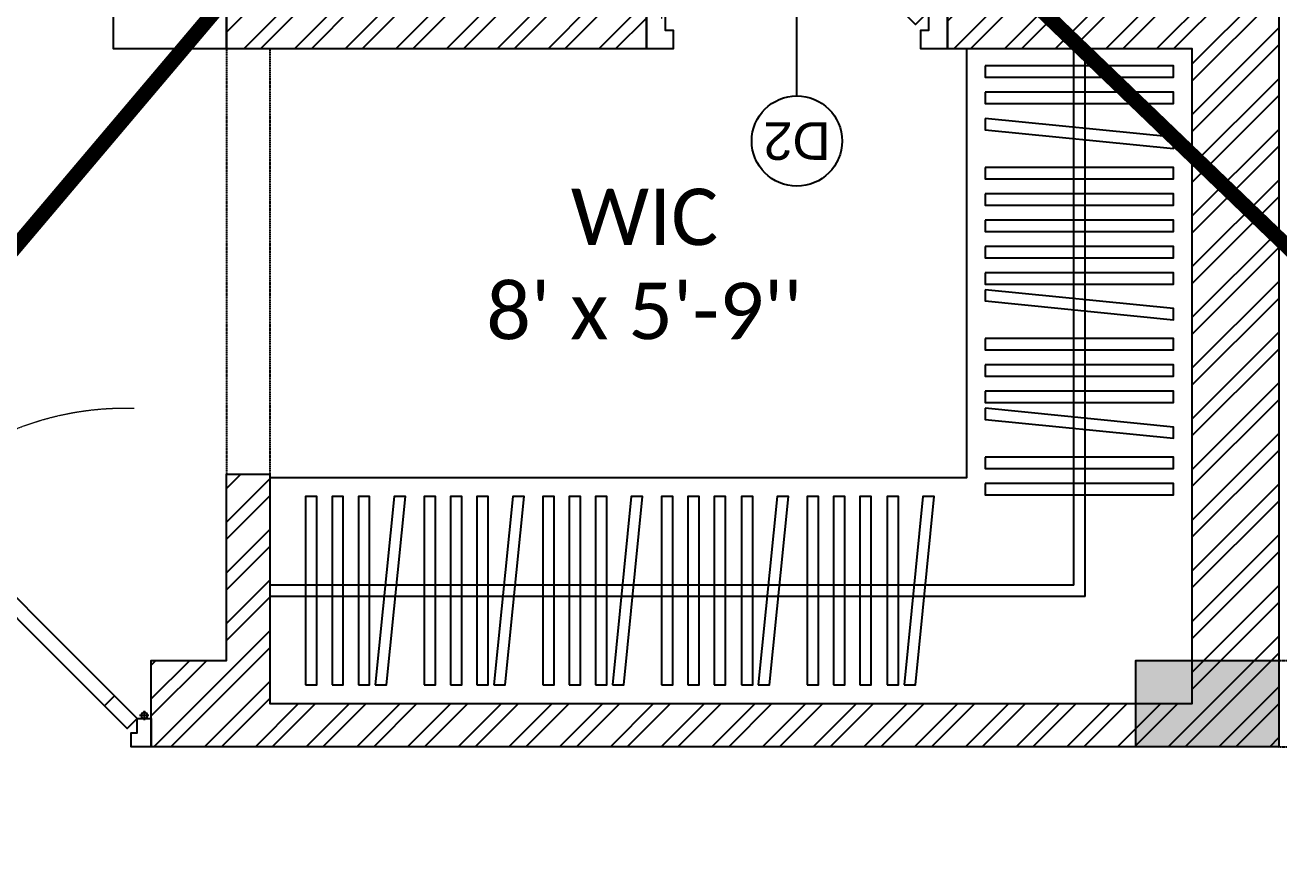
# Model space of a CAD drawing. Header units: millimetres. Extents: x -176651 to 424033, y -469666 to 486614.
# Drawn here: x 163173 to 166503, y 61644 to 63868 of the extents above; entities that cross this region are included whole.
import ezdxf
from ezdxf.enums import TextEntityAlignment as Align

# ---------------------------------------------------------------- set-up
doc = ezdxf.new("R2010")
doc.units = ezdxf.units.MM
doc.linetypes.add('1625_East Villa$0$DASHED', pattern=[0.75, 0.5, -0.25])
doc.linetypes.add('1625E_Roof Plan$0$DASHED', pattern=[0.75, 0.5, -0.25])
for name, color, linetype in [('1625_East Villa$0$ad-Door', 8, 'Continuous'), ('1625_East Villa$0$ad-Furniture', 8, 'Continuous'), ('1625_East Villa$0$ad-Text main', 8, 'Continuous'), ('1625_East Villa$0$ad-Text Main_Door&window Label', 8, 'Continuous'), ('1625_East Villa$0$ad-Wall', 8, 'Continuous'), ('1625_East Villa$0$ad-Wall hatch', 8, 'Continuous'), ('1625E_Columns$0$ad-Column', 8, 'Continuous'), ('1625E_Columns$0$ad-Column Hatch', 8, 'Continuous'), ('1625E_Roof Plan$0$ad-Primary Roof', 8, 'Continuous'), ('1625E_Roof Plan$0$ad-Secondary Roof', 8, 'Continuous')]:
    doc.layers.add(name, color=color, linetype=linetype)
doc.styles.add('1625_East Villa$0$New Text Style', font='arial.ttf', dxfattribs={"height": 100})
doc.styles.add('1625_East Villa$0$Standard', font='calibril.ttf')

# ---------------------------------------------------------------- blocks, each defined once
blk = doc.blocks.new('1625_East Villa$0$zw$2978')
at = {"layer": '1625_East Villa$0$ad-Furniture'}
for p, q in [((-315, 315), (-315, 1740)), ((-285, 285), (-285, 1740)), ((-315, 315), (-2450, 315)), ((-285, 285), (-2450, 285))]:
    blk.add_line(p, q, dxfattribs=at)
for points in [[(0, 1740), (-600, 1740), (-600, 600), (-2450, 600), (-2450, 0), (0, 0)], [(-550, 1695), (-550, 1665), (-50, 1665), (-50, 1695)], [(-550, 1625), (-550, 1595), (-50, 1595), (-50, 1625)], [(-550, 1555), (-550, 1525), (-50, 1475), (-50, 1505)], [(-550, 1425), (-550, 1395), (-50, 1395), (-50, 1425)], [(-550, 1355), (-550, 1325), (-50, 1325), (-50, 1355)], [(-550, 1285), (-550, 1255), (-50, 1255), (-50, 1285)], [(-550, 1215), (-550, 1185), (-50, 1185), (-50, 1215)], [(-550, 1145), (-550, 1115), (-50, 1115), (-50, 1145)], [(-550, 1100), (-550, 1070), (-50, 1020), (-50, 1050)], [(-550, 970), (-550, 940), (-50, 940), (-50, 970)], [(-550, 900), (-550, 870), (-50, 870), (-50, 900)], [(-550, 830), (-550, 800), (-50, 800), (-50, 830)], [(-550, 785), (-550, 755), (-50, 705), (-50, 735)], [(-550, 655), (-550, 625), (-50, 625), (-50, 655)], [(-550, 585), (-550, 555), (-50, 555), (-50, 585)], [(-2355, 50), (-2325, 50), (-2325, 550), (-2355, 550)], [(-2285, 50), (-2255, 50), (-2255, 550), (-2285, 550)], [(-2215, 50), (-2185, 50), (-2185, 550), (-2215, 550)], [(-2170, 50), (-2140, 50), (-2090, 550), (-2120, 550)], [(-2040, 50), (-2010, 50), (-2010, 550), (-2040, 550)], [(-1970, 50), (-1940, 50), (-1940, 550), (-1970, 550)], [(-1900, 50), (-1870, 50), (-1870, 550), (-1900, 550)], [(-1855, 50), (-1825, 50), (-1775, 550), (-1805, 550)], [(-1725, 50), (-1695, 50), (-1695, 550), (-1725, 550)], [(-1655, 50), (-1625, 50), (-1625, 550), (-1655, 550)], [(-1585, 50), (-1555, 50), (-1555, 550), (-1585, 550)], [(-1540, 50), (-1510, 50), (-1460, 550), (-1490, 550)], [(-1410, 50), (-1380, 50), (-1380, 550), (-1410, 550)], [(-1340, 50), (-1310, 50), (-1310, 550), (-1340, 550)], [(-1270, 50), (-1240, 50), (-1240, 550), (-1270, 550)], [(-1197.7, 50), (-1167.7, 50), (-1167.7, 550), (-1197.7, 550)], [(-1152.7, 50), (-1122.7, 50), (-1072.7, 550), (-1102.7, 550)], [(-1022.7, 50), (-992.7, 50), (-992.7, 550), (-1022.7, 550)], [(-952.7, 50), (-922.7, 50), (-922.7, 550), (-952.7, 550)], [(-882.7, 50), (-852.7, 50), (-852.7, 550), (-882.7, 550)], [(-810.5, 50), (-780.5, 50), (-780.5, 550), (-810.5, 550)], [(-765.5, 50), (-735.5, 50), (-685.5, 550), (-715.5, 550)]]:
    blk.add_lwpolyline(points, close=True, dxfattribs=at)
blk = doc.blocks.new('1625_East Villa$0$A$Cc8134665')
at = {"layer": '1625_East Villa$0$ad-Furniture', "ltscale": 0.125}
for p, q in [((0, -999.5), (0, 1000.5)), ((50, 650.5), (50, -649.5)), ((100, 650.5), (50, 650.5)), ((100, 650.5), (100, -649.5)), ((50, 515.6), (0, 382)), ((0, 382), (0, -382)), ((50, -515.6), (0, -382)), ((100, -649.5), (50, -649.5))]:
    blk.add_line(p, q, dxfattribs=at)
blk.add_lwpolyline([(0, 1000.5), (300, 1000.5), (300, -999.5), (0, -999.5)], dxfattribs=at)
blk = doc.blocks.new('1625_East Villa$0$zw$D46D')
at = {"layer": '1625_East Villa$0$ad-Furniture', "linetype": '1625_East Villa$0$DASHED'}
for points in [[(4445, 10500), (4445, 9370)], [(4560, 10500), (4560, 9370)], [(7240, 8875), (11890, 8875)], [(7240, 8645), (11890, 8645)]]:
    blk.add_lwpolyline(points, dxfattribs=at)
at = {"layer": '1625_East Villa$0$ad-Furniture', "rotation": 180}
blk.add_blockref('1625_East Villa$0$A$Cc8134665', (4445, 11500.5), dxfattribs=at)
at = {"layer": '1625_East Villa$0$ad-Furniture'}
blk.add_blockref('1625_East Villa$0$zw$2978', (7010, 8760), dxfattribs=at)
blk = doc.blocks.new('1625_East Villa$0$zw$3849')
at = {"layer": '1625_East Villa$0$ad-Text main', "insert": (5555, 9927.5), "char_height": 150, "width": 1016.652, "attachment_point": 5, "style": '1625_East Villa$0$Standard', "bg_fill": 2}
blk.add_mtext("WIC \\P8' x 5'-9''", dxfattribs=at)
blk = doc.blocks.new('*U173')
for p, q in [((25, -127.8), (25, -94.4)), ((8.3, -111.1), (41.7, -111.1)), ((528.5, -478), (513.6, -492.9)), ((463.3, -543.1), (478.2, -528.2))]:
    blk.add_line(p, q)
for points in [[(50, -100), (0, -100), (0, 0), (71.4, 0), (71.4, -35.7), (71.4, -50), (50, -50)], [(750, -100), (750, -50), (728.6, -50), (728.6, -35.7), (728.6, 0), (800, 0), (800, -100)], [(50, -100), (130.8, -180.8), (166.2, -145.5), (85.4, -64.6)], [(130.8, -180.8), (464.2, -514.2), (499.5, -478.8), (166.2, -145.5)], [(545, -595), (464.2, -514.2), (499.5, -478.8), (580.3, -559.6)]]:
    blk.add_lwpolyline(points, close=True)
for points in [[(525.4, -504.7), (552.8, -477.2), (490, -414.3), (482.2, -422.2), (539.2, -490.8)], [(490, -540), (462.5, -567.5), (399.7, -504.7), (407.6, -496.8), (476.2, -553.8)]]:
    blk.add_lwpolyline(points)
blk.add_circle((25, -111.1), 11.1)
at = {"color": 8, "linetype": '1625_East Villa$0$DASHED', "lineweight": 0}
blk.add_arc((62.1, -102.1), 698.3, 268.1881, 1.8119, dxfattribs=at)
at = {"layer": '1625_East Villa$0$ad-Text Main_Door&window Label'}
blk.add_line((400, 125), (400, -230), dxfattribs=at)
blk.add_circle((400.3, 245), 120, dxfattribs=at)
at = {"layer": '1625_East Villa$0$ad-Text Main_Door&window Label', "style": '1625_East Villa$0$New Text Style'}
blk.add_attdef('D1', text='', height=100, dxfattribs=at).set_placement((400.3, 245), align=Align.MIDDLE_CENTER)
blk = doc.blocks.new('*U169')
for p, q in [((-8.3, -111.1), (-41.7, -111.1)), ((-25, -127.8), (-25, -94.4)), ((-811.3, -760.8), (-796.4, -775.7)), ((-746.2, -826), (-761.1, -811.1))]:
    blk.add_line(p, q)
for points in [[(-1150, -100), (-1150, -50), (-1128.6, -50), (-1128.6, -35.7), (-1128.6, 0), (-1200, 0), (-1200, -100)], [(-50, -100), (0, -100), (0, 0), (-71.4, 0), (-71.4, -35.7), (-71.4, -50), (-50, -50)], [(-50, -100), (-130.8, -180.8), (-166.2, -145.5), (-85.4, -64.6)], [(-130.8, -180.8), (-747, -797), (-782.4, -761.6), (-166.2, -145.5)], [(-827.8, -877.8), (-747, -797), (-782.4, -761.6), (-863.2, -842.5)]]:
    blk.add_lwpolyline(points, close=True)
for points in [[(-808.2, -787.5), (-835.7, -760), (-772.9, -697.2), (-765, -705), (-822, -773.7)], [(-772.8, -822.8), (-745.4, -850.3), (-682.5, -787.5), (-690.4, -779.7), (-759, -836.7)]]:
    blk.add_lwpolyline(points)
blk.add_circle((-25, -111.1), 11.1)
at = {"color": 8, "linetype": '1625_East Villa$0$DASHED', "lineweight": 0}
blk.add_arc((-93.1, -153.1), 1047.4, 178.1881, 271.8119, dxfattribs=at)
at = {"layer": '1625_East Villa$0$ad-Text Main_Door&window Label'}
blk.add_line((-600, 125), (-600, -230), dxfattribs=at)
blk.add_circle((-600.3, 245), 120, dxfattribs=at)
at = {"layer": '1625_East Villa$0$ad-Text Main_Door&window Label', "style": '1625_East Villa$0$New Text Style'}
blk.add_attdef('D1', text='', height=100, dxfattribs=at).set_placement((-585.4, 244.6), align=Align.MIDDLE_CENTER)
blk = doc.blocks.new('1625_East Villa$0$zw$42B5')
at = {"layer": '1625_East Villa$0$ad-Wall hatch', "transparency": 33554610}
h = blk.add_hatch(dxfattribs=at)
h.set_pattern_fill('ANSI32', color=256, scale=10)
h.set_pattern_definition([(45, (-1040635.14, 674820.02), (-67.351921, 67.351921), []), (45, (-1040590.24, 674820.02), (-67.351921, 67.351921), [])])
h.paths.add_polyline_path([(12120, 13620), (12120, 10220), (11890, 10220), (11890, 13390), (7240, 13390), (7240, 8645), (4245, 8645), (4245, 8875), (4445, 8875), (4445, 9370), (4560, 9370), (4560, 8760), (7010, 8760), (7010, 10500), (6360, 10500), (6360, 10615), (7010, 10615), (7010, 13390), (4560, 13390), (4560, 10615), (5560, 10615), (5560, 10500), (4445, 10500), (4445, 13390), (230, 13390), (230, 8875), (3345, 8875), (3345, 8645), (3060, 8645), (3060, 4745), (3345, 4745), (3345, 4515), (230, 4515), (230, 230), (4995, 230), (4995, 3130), (6060, 3130), (6060, 3015), (5110, 3015), (5110, 230), (8310, 230), (8310, 3015), (6860, 3015), (6860, 3130), (8310, 3130), (8310, 4630), (5110, 4630), (5110, 3930), (4995, 3930), (4995, 4515), (4245, 4515), (4245, 4745), (8540, 4745), (8540, 230), (9240, 230), (9240, 0), (0, 0), (0, 4745), (2830, 4745), (2830, 8645), (0, 8645), (0, 13620)])
at = {"layer": '1625_East Villa$0$ad-Wall'}
blk.add_lwpolyline([(11890, 13390), (7240, 13390), (7240, 8645), (4245, 8645), (4245, 8875), (4445, 8875), (4445, 9370), (4560, 9370), (4560, 8760), (7010, 8760), (7010, 10500), (6360, 10500), (6360, 10615), (7010, 10615), (7010, 13390), (4560, 13390), (4560, 10615), (5560, 10615), (5560, 10500), (4445, 10500), (4445, 13390), (230, 13390)], dxfattribs=at)
at = {"layer": '1625_East Villa$0$ad-Door', "ltscale": 5, "rotation": 180}
blk.add_blockref('*U173', (6360, 10500), dxfattribs=at).add_auto_attribs({'D1': 'D2'})
at = {"layer": '1625_East Villa$0$ad-Door', "ltscale": 5}
ref = blk.add_blockref('*U169', (4245, 8645), dxfattribs=dict(at, xscale=-0.7499999997027537, yscale=0.7499999997027537, zscale=0.7499999997027537, rotation=179.9999999999998))
ref.add_attrib('D1', 'D1', dxfattribs={"layer": '1625_East Villa$0$ad-Text Main_Door&window Label', "height": 75, "rotation": 1440, "style": '1625_East Villa$0$New Text Style'}).set_placement((3794.8, 8461.3), align=Align.MIDDLE_CENTER)
blk = doc.blocks.new('1625E_Roof Plan')
at = {"layer": '1625E_Roof Plan$0$ad-Primary Roof', "linetype": '1625E_Roof Plan$0$DASHED', "ltscale": 2, "const_width": 40}
blk.add_lwpolyline([(12570, 14670), (2380, 14670), (7475, 9770)], close=True, dxfattribs=at)
at = {"layer": '1625E_Roof Plan$0$ad-Secondary Roof', "linetype": '1625E_Roof Plan$0$DASHED', "ltscale": 2, "const_width": 40}
blk.add_lwpolyline([(2380, 8195), (4927.5, 11207.5), (2380, 14220), (-450, 14220), (-450, 8195)], close=True, dxfattribs=at)
blk = doc.blocks.new('1625E_Columns$0$zw$6AA0')
at = {"layer": '1625E_Columns$0$ad-Column Hatch', "transparency": 33554687}
h = blk.add_hatch(color=256, dxfattribs=at)
h.dxf.hatch_style = 1
h.paths.add_polyline_path([(0, -230), (380, -230), (380, 0), (0, 0)])
at = {"layer": '1625E_Columns$0$ad-Column'}
blk.add_lwpolyline([(0, -230), (380, -230), (380, 0), (0, 0)], close=True, dxfattribs=at)
blk = doc.blocks.new('1625E_Columns')
at = {"layer": '1625E_Columns$0$ad-Column', "xscale": -1, "rotation": 359.9999999999997}
blk.add_blockref('1625E_Columns$0$zw$6AA0', (7240, 8875), dxfattribs=at)
blk = doc.blocks.new('1625_East Villa')
at = {"layer": '1625_East Villa$0$ad-Furniture'}
blk.add_blockref('1625_East Villa$0$zw$D46D', (0, 0), dxfattribs=at)
at = {"layer": '1625_East Villa$0$ad-Text main'}
blk.add_blockref('1625_East Villa$0$zw$3849', (0, 0), dxfattribs=at)
at = {"layer": '1625_East Villa$0$ad-Wall'}
blk.add_blockref('1625_East Villa$0$zw$42B5', (0, 0), dxfattribs=at)
for name in ['1625E_Roof Plan', '1625E_Columns']:
    blk.add_blockref(name, (0, 0))
blk = doc.blocks.new("All Plot's Villa Plans")
at = {"ltscale": 5}
blk.add_blockref('1625_East Villa', (159262.9, 53304.9), dxfattribs=at)

msp = doc.modelspace()

# ---------------------------------------------------------------- block references
at = {"ltscale": 5}
msp.add_blockref("All Plot's Villa Plans", (0, 0), dxfattribs=at)

doc.saveas('drawing.dxf')
